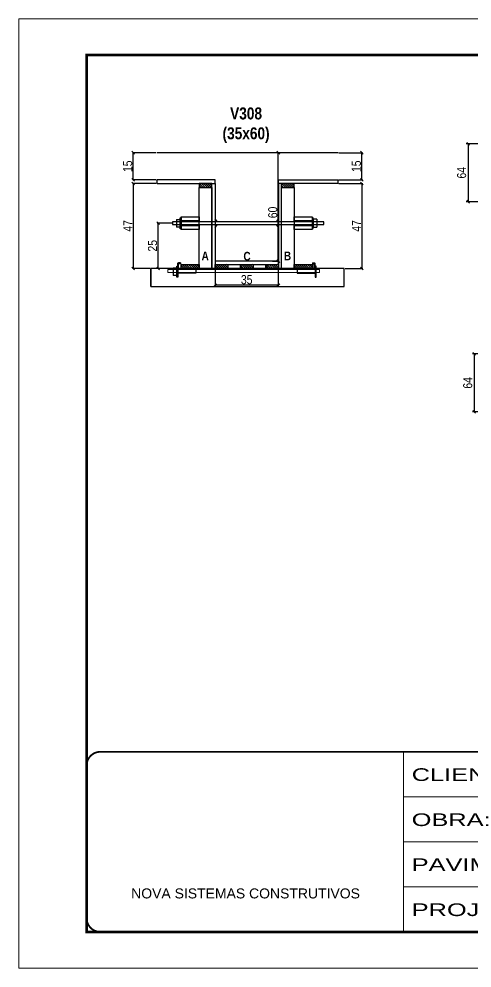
# Model space of a CAD drawing. Extents: x -3394 to 16474, y -5031 to 14397.
# Drawn here: x 9027 to 9529, y 9901 to 10951 of the extents above; entities that cross this region are included whole.
import ezdxf

# ---------------------------------------------------------------- set-up
doc = ezdxf.new("R2010")
doc.units = 0
doc.linetypes.add('CONTINUO', pattern=[0])
doc.linetypes.add('DASHED', pattern=[0.75, 0.5, -0.25])
doc.layers.get('0').update_dxf_attribs({"linetype": 'CONTINUOUS'})
doc.layers.get('Defpoints').update_dxf_attribs({"linetype": 'CONTINUOUS'})
for name, color, linetype in [('1HACHURA MADEIRAS', 1, 'CONTINUOUS'), ('barrote', 251, 'CONTINUOUS'), ('COTA', 241, 'CONTINUOUS'), ('detalhes', 4, 'CONTINUOUS'), ('NOMENCLATURA', 7, 'CONTINUOUS'), ('Painéis', 200, 'CONTINUOUS'), ('presilha', 1, 'CONTINUOUS'), ('SARR_2.2x10', 60, 'CONTINUOUS'), ('SARR_2.2x7', 40, 'CONTINUOUS'), ('SARR_3.5x7', 81, 'CONTINUOUS'), ('Tubo de PVC', 51, 'CONTINUOUS')]:
    doc.layers.add(name, color=color, linetype=linetype)
for name, color, linetype, lineweight in [('CONCRETO', 251, 'CONTINUOUS', 25), ('Folhas', 255, 'CONTINUOUS', 9), ('SARRAFO DE PRESSAO', 251, 'DASHED', 9), ('SCO-___-LAJ', 2, 'CONTINUOUS', 0)]:
    doc.layers.add(name, color=color, linetype=linetype, lineweight=lineweight)
doc.styles.add('ARIAL', font='arial.ttf')
doc.styles.add('COTA TECNICA', font='techl___.ttf', dxfattribs={"height": 10})
doc.styles.add('COTA TECNICA 2X', font='techl___.ttf', dxfattribs={"height": 10})
doc.styles.add('TECNICA', font='techb___.ttf', dxfattribs={"height": 10})
doc.styles.add('Tecnologia', font='')
doc.styles.get('Tecnologia').set_extended_font_data('Forgotten Futurist')
doc.dimstyles.new('PAINEL', dxfattribs={"dimtxt": 10, "dimasz": 3, "dimexe": 3, "dimexo": 3, "dimgap": 3, "dimtad": 1, "dimdec": 1, "dimzin": 12, "dimdsep": 46, "dimtxsty": 'COTA TECNICA', "dimblk1": 'OBLIQUE', "dimblk2": 'OBLIQUE', "dimsah": 1, "dimcen": 0.9, "dimclrd": 4, "dimclre": 4, "dimclrt": 240, "dimadec": 1, "dimazin": 3, "dimtfac": 1, "dimtdec": 1, "dimtmove": 0, "dimatfit": 3, "dimfxl": 1, "dimtolj": 1, "dimtzin": 12, "dimarcsym": 0})
doc.dimstyles.new('SECAO', dxfattribs={"dimscale": 0.333333, "dimtxt": 5, "dimasz": 9, "dimexe": 3, "dimexo": 3, "dimgap": 3, "dimtad": 1, "dimdec": 1, "dimlfac": 0.5, "dimzin": 12, "dimdsep": 46, "dimtxsty": 'COTA TECNICA 2X', "dimblk1": 'OBLIQUE', "dimblk2": 'OBLIQUE', "dimsah": 1, "dimcen": 0.9, "dimclrd": 4, "dimclre": 4, "dimclrt": 240, "dimadec": 1, "dimazin": 3, "dimtfac": 1, "dimtdec": 1, "dimtmove": 0, "dimatfit": 3, "dimfxl": 1, "dimtolj": 1, "dimtzin": 12, "dimarcsym": 0})

# ---------------------------------------------------------------- blocks, each defined once
blk = doc.blocks.new('9999999999')
at = {"color": 30, "linetype": 'CONTINUO'}
for p, q in [((98564.6, 34230.2), (98564.6, 34429.4)), ((98564.6, 34379.6), (99584, 34379.6)), ((98564.6, 34329.8), (99488, 34329.8)), ((98564.6, 34280), (99488, 34280))]:
    blk.add_line(p, q, dxfattribs=at)
at = {"color": 30, "linetype": 'CONTINUO', "const_width": 2}
blk.add_lwpolyline([(99584, 34230.2), (99584, 34414.4, 0.414214), (99569, 34429.4), (98229, 34429.4, 0.414214), (98214, 34414.4), (98214, 34245.2, 0.414214), (98229, 34230.2), (99584, 34230.2)], format="xyb", dxfattribs=at)
at = {"layer": 'Folhas'}
blk.add_lwpolyline([(98139, 34190.2), (99624, 34190.2), (99624, 35240.2), (98139, 35240.2)], close=True, dxfattribs=at)
at = {"layer": 'Folhas', "color": 30, "const_width": 3}
blk.add_lwpolyline([(98214, 34230.2), (99584, 34230.2), (99584, 35200.2), (98214, 35200.2)], close=True, dxfattribs=at)
at = {"color": 7, "linetype": 'Continuous', "ltscale": 5, "style": 'ARIAL'}
blk.add_text('NOVA SISTEMAS CONSTRUTIVOS', height=11.059, dxfattribs=at).set_placement((98263.2, 34267.2))
at = {"layer": 'Folhas', "color": 7, "style": 'Tecnologia', "width": 1.5}
for s, p in [('CLIENTE:', (98573.7, 34397.2)), ('OBRA:', (98573.7, 34347.3)), ('PAVIMENTO:', (98573.7, 34297.5)), ('PROJETO:', (98573.7, 34247.7))]:
    blk.add_text(s, height=14, dxfattribs=at).set_placement(p)
blk = doc.blocks.new('_Oblique')
at = {"color": 0, "linetype": 'ByBlock', "lineweight": -2}
blk.add_line((-0.5, -0.5), (0.5, 0.5), dxfattribs=at)
blk = doc.blocks.new('*D392')
at = {"layer": 'COTA', "color": 4, "lineweight": -2, "transparency": 16777216}
for p, q in [((9244.3, 10673.9), (9244.3, 10655.2)), ((9314.3, 10673.9), (9314.3, 10655.2)), ((9314.3, 10656.2), (9244.3, 10656.2))]:
    blk.add_line(p, q, dxfattribs=at)
at = {"layer": 'Defpoints', "color": 0, "transparency": 16777216}
for p in [(9244.3, 10674.9), (9314.3, 10674.9), (9244.3, 10656.2)]:
    blk.add_point(p, dxfattribs=at)
at = {"layer": 'COTA', "color": 4, "lineweight": -2, "transparency": 16777216, "xscale": 3, "yscale": 3, "zscale": 3, "rotation": 180}
blk.add_blockref('_Oblique', (9244.3, 10656.2), dxfattribs=at)
at = {"layer": 'COTA', "color": 4, "lineweight": -2, "transparency": 16777216, "xscale": 3, "yscale": 3, "zscale": 3}
blk.add_blockref('_Oblique', (9314.3, 10656.2), dxfattribs=at)
at = {"layer": 'COTA', "color": 240, "transparency": 16777216, "insert": (9279.3, 10662.4), "char_height": 10, "attachment_point": 5, "style": 'COTA TECNICA 2X'}
blk.add_mtext('\\A1;35', dxfattribs=at)
blk = doc.blocks.new('PRESILHA METÁLICA 1')
at = {"layer": 'presilha'}
for p, q in [((7.5, 10.6), (7.5, 19.9)), ((12, 21), (8.6, 21)), ((9, 11.6), (9, 18.9)), ((12, 19.5), (9.6, 19.5)), ((12, 21), (12, 19.5)), ((0, 13), (6, 13)), ((0, 13), (0, 0)), ((6, 0), (0, 0)), ((6, 15.5), (7.5, 15.5)), ((6, -2.5), (6, 15.5)), ((6, 13), (6, 0)), ((7.5, 15.5), (7.5, -2.5)), ((37.5, 4.1), (7.5, 4.1)), ((37.5, 11), (9.6, 11)), ((37.5, 11), (37.5, 4.1)), ((7.5, -2.5), (6, -2.5))]:
    blk.add_line(p, q, dxfattribs=at)
for centre, radius, start, end in [((8.6, 19.9), 1.14, 90, 180), ((9.6, 18.9), 0.57, 90, 180), ((9.6, 11.6), 0.57, 180, 270)]:
    blk.add_arc(centre, radius, start, end, dxfattribs=at)
blk = doc.blocks.new('PRESILHA METÁLICA 2')
at = {"layer": 'presilha'}
for p, q in [((-5.2, 23.5), (-5.2, 22)), ((-5.2, 23.5), (-1.9, 23.5)), ((-5.2, 22), (-2.8, 22)), ((-2.2, 14.1), (-2.2, 21.4)), ((0.8, 18), (-0.8, 18)), ((-0.8, 18), (-0.8, 0)), ((-0.8, 14.6), (-0.8, 22.4)), ((0.8, 0), (0.8, 18)), ((-30.8, 13.5), (-30.8, 6.6)), ((-30.8, 13.5), (-2.8, 13.5)), ((-30.8, 6.6), (-0.8, 6.6)), ((-0.8, 0), (0.8, 0))]:
    blk.add_line(p, q, dxfattribs=at)
for centre, radius, start, end in [((-2.8, 21.4), 0.57, 0, 90), ((-1.9, 22.4), 1.14, 0, 90), ((-2.8, 14.1), 0.57, 270, 0)]:
    blk.add_arc(centre, radius, start, end, dxfattribs=at)
blk = doc.blocks.new('*D393')
at = {"layer": 'COTA', "color": 4, "lineweight": -2, "transparency": 16777216}
for p, q in [((9179, 10768.9), (9152.7, 10768.9)), ((9153.7, 10768.9), (9153.7, 10674.9)), ((9172.3, 10674.9), (9152.7, 10674.9))]:
    blk.add_line(p, q, dxfattribs=at)
at = {"layer": 'Defpoints', "color": 0, "transparency": 16777216}
for p in [(9180, 10768.9), (9153.7, 10674.9), (9173.3, 10674.9)]:
    blk.add_point(p, dxfattribs=at)
at = {"layer": 'COTA', "color": 4, "lineweight": -2, "transparency": 16777216, "xscale": 3, "yscale": 3, "zscale": 3}
for p, rotation in [((9153.7, 10768.9), 90), ((9153.7, 10674.9), 270)]:
    blk.add_blockref('_Oblique', p, dxfattribs=dict(at, rotation=rotation))
at = {"layer": 'COTA', "color": 240, "transparency": 16777216, "insert": (9147.6, 10721.9), "char_height": 10, "attachment_point": 5, "rotation": 90, "style": 'COTA TECNICA 2X'}
blk.add_mtext('\\A1;47', dxfattribs=at)
blk = doc.blocks.new('*D394')
at = {"layer": 'COTA', "color": 4, "lineweight": -2, "transparency": 16777216}
for p, q in [((9314.3, 10682.9), (9314.3, 10802.9)), ((9307.9, 10682.9), (9315.3, 10682.9))]:
    blk.add_line(p, q, dxfattribs=at)
at = {"layer": 'Defpoints', "color": 0, "transparency": 16777216}
for p in [(9314.3, 10802.9), (9314.3, 10802.9), (9306.9, 10682.9)]:
    blk.add_point(p, dxfattribs=at)
at = {"layer": 'COTA', "color": 4, "lineweight": -2, "transparency": 16777216, "xscale": 3, "yscale": 3, "zscale": 3}
for p, rotation in [((9314.3, 10802.9), 90), ((9314.3, 10682.9), 270)]:
    blk.add_blockref('_Oblique', p, dxfattribs=dict(at, rotation=rotation))
at = {"layer": 'COTA', "color": 240, "transparency": 16777216, "insert": (9308.2, 10736.8), "char_height": 10, "attachment_point": 5, "rotation": 90, "style": 'COTA TECNICA 2X'}
blk.add_mtext('\\A1;60', dxfattribs=at)
blk = doc.blocks.new('*D395')
at = {"layer": 'COTA', "color": 4, "lineweight": -2, "transparency": 16777216}
for p, q in [((9179, 10802.9), (9152.7, 10802.9)), ((9153.7, 10772.9), (9153.7, 10802.9)), ((9179, 10772.9), (9152.7, 10772.9))]:
    blk.add_line(p, q, dxfattribs=at)
at = {"layer": 'Defpoints', "color": 0, "transparency": 16777216}
for p in [(9153.7, 10802.9), (9180, 10802.9), (9180, 10772.9)]:
    blk.add_point(p, dxfattribs=at)
at = {"layer": 'COTA', "color": 4, "lineweight": -2, "transparency": 16777216, "xscale": 3, "yscale": 3, "zscale": 3}
for p, rotation in [((9153.7, 10802.9), 90), ((9153.7, 10772.9), 270)]:
    blk.add_blockref('_Oblique', p, dxfattribs=dict(at, rotation=rotation))
at = {"layer": 'COTA', "color": 240, "transparency": 16777216, "insert": (9147.6, 10787.9), "char_height": 10, "attachment_point": 5, "rotation": 90, "style": 'COTA TECNICA 2X'}
blk.add_mtext('\\A1;15', dxfattribs=at)
blk = doc.blocks.new('*D396')
at = {"layer": 'COTA', "color": 4, "lineweight": -2, "transparency": 16777216}
for p, q in [((9381.4, 10768.9), (9407.8, 10768.9)), ((9406.8, 10768.9), (9406.8, 10674.9)), ((9388.2, 10674.9), (9407.8, 10674.9))]:
    blk.add_line(p, q, dxfattribs=at)
at = {"layer": 'Defpoints', "color": 0, "transparency": 16777216}
for p in [(9380.4, 10768.9), (9387.2, 10674.9), (9406.8, 10674.9)]:
    blk.add_point(p, dxfattribs=at)
at = {"layer": 'COTA', "color": 4, "lineweight": -2, "transparency": 16777216, "xscale": 3, "yscale": 3, "zscale": 3}
for p, rotation in [((9406.8, 10768.9), 90), ((9406.8, 10674.9), 270)]:
    blk.add_blockref('_Oblique', p, dxfattribs=dict(at, rotation=rotation))
at = {"layer": 'COTA', "color": 240, "transparency": 16777216, "insert": (9400.7, 10721.9), "char_height": 10, "attachment_point": 5, "rotation": 90, "style": 'COTA TECNICA 2X'}
blk.add_mtext('\\A1;47', dxfattribs=at)
blk = doc.blocks.new('*D397')
at = {"layer": 'COTA', "color": 4, "lineweight": -2, "transparency": 16777216}
for p, q in [((9381.4, 10802.9), (9407.8, 10802.9)), ((9406.8, 10772.9), (9406.8, 10802.9)), ((9381.4, 10772.9), (9407.8, 10772.9))]:
    blk.add_line(p, q, dxfattribs=at)
at = {"layer": 'Defpoints', "color": 0, "transparency": 16777216}
for p in [(9380.4, 10802.9), (9406.8, 10802.9), (9380.4, 10772.9)]:
    blk.add_point(p, dxfattribs=at)
at = {"layer": 'COTA', "color": 4, "lineweight": -2, "transparency": 16777216, "xscale": 3, "yscale": 3, "zscale": 3}
for p, rotation in [((9406.8, 10802.9), 90), ((9406.8, 10772.9), 270)]:
    blk.add_blockref('_Oblique', p, dxfattribs=dict(at, rotation=rotation))
at = {"layer": 'COTA', "color": 240, "transparency": 16777216, "insert": (9400.7, 10787.9), "char_height": 10, "attachment_point": 5, "rotation": 90, "style": 'COTA TECNICA 2X'}
blk.add_mtext('\\A1;15', dxfattribs=at)
blk = doc.blocks.new('*D391')
at = {"layer": 'COTA', "color": 4, "linetype": 'Continuous', "lineweight": -2, "transparency": 16777216}
for p, q in [((9578.7, 10812.7), (9522.3, 10812.7)), ((9524.3, 10812.7), (9524.3, 10748.7)), ((9578.7, 10748.7), (9522.3, 10748.7))]:
    blk.add_line(p, q, dxfattribs=at)
at = {"layer": 'Defpoints', "color": 0, "linetype": 'Continuous', "transparency": 16777216}
for p in [(9580.7, 10812.7), (9524.3, 10748.7), (9580.7, 10748.7)]:
    blk.add_point(p, dxfattribs=at)
at = {"layer": 'COTA', "color": 4, "linetype": 'Continuous', "lineweight": -2, "transparency": 16777216, "xscale": 3, "yscale": 3, "zscale": 3}
for p, rotation in [((9524.3, 10812.7), 90), ((9524.3, 10748.7), 270)]:
    blk.add_blockref('_Oblique', p, dxfattribs=dict(at, rotation=rotation))
at = {"layer": 'COTA', "color": 240, "linetype": 'Continuous', "transparency": 16777216, "insert": (9517.2, 10780.7), "char_height": 10, "attachment_point": 5, "rotation": 90, "style": 'COTA TECNICA'}
blk.add_mtext('\\A1;64', dxfattribs=at)
blk = doc.blocks.new('*D409')
at = {"layer": 'COTA', "color": 4, "linetype": 'Continuous', "lineweight": -2, "transparency": 16777216}
for p, q in [((9578.7, 10580.2), (9529.1, 10580.2)), ((9531.1, 10580.2), (9531.1, 10516.2)), ((9578.7, 10516.2), (9529.1, 10516.2))]:
    blk.add_line(p, q, dxfattribs=at)
at = {"layer": 'Defpoints', "color": 0, "linetype": 'Continuous', "transparency": 16777216}
for p in [(9580.7, 10580.2), (9531.1, 10516.2), (9580.7, 10516.2)]:
    blk.add_point(p, dxfattribs=at)
at = {"layer": 'COTA', "color": 4, "linetype": 'Continuous', "lineweight": -2, "transparency": 16777216, "xscale": 3, "yscale": 3, "zscale": 3}
for p, rotation in [((9531.1, 10580.2), 90), ((9531.1, 10516.2), 270)]:
    blk.add_blockref('_Oblique', p, dxfattribs=dict(at, rotation=rotation))
at = {"layer": 'COTA', "color": 240, "linetype": 'Continuous', "transparency": 16777216, "insert": (9524, 10548.2), "char_height": 10, "attachment_point": 5, "rotation": 90, "style": 'COTA TECNICA'}
blk.add_mtext('\\A1;64', dxfattribs=at)
blk = doc.blocks.new('*D987')
at = {"layer": 'COTA', "color": 4, "lineweight": -2, "transparency": 16777216}
for p, q in [((9196.3, 10724.9), (9180.2, 10724.9)), ((9181.2, 10674.9), (9181.2, 10724.9)), ((9205.7, 10674.9), (9180.2, 10674.9))]:
    blk.add_line(p, q, dxfattribs=at)
at = {"layer": 'Defpoints', "color": 0, "transparency": 16777216}
for p in [(9181.2, 10724.9), (9197.3, 10724.9), (9206.7, 10674.9)]:
    blk.add_point(p, dxfattribs=at)
at = {"layer": 'COTA', "color": 4, "lineweight": -2, "transparency": 16777216, "xscale": 3, "yscale": 3, "zscale": 3}
for p, rotation in [((9181.2, 10724.9), 90), ((9181.2, 10674.9), 270)]:
    blk.add_blockref('_Oblique', p, dxfattribs=dict(at, rotation=rotation))
at = {"layer": 'COTA', "color": 240, "transparency": 16777216, "insert": (9175.1, 10699.9), "char_height": 10, "attachment_point": 5, "rotation": 90, "style": 'COTA TECNICA 2X'}
blk.add_mtext('\\A1;25', dxfattribs=at)

msp = doc.modelspace()

# ---------------------------------------------------------------- hatches: boundary and pattern name
at = {"layer": 'SARR_2.2x10'}
h = msp.add_hatch(dxfattribs=at)
h.set_pattern_fill('ANSI31', color=256, scale=0.5, angle=90)
h.set_pattern_definition([(135, (42304.5662, -112837.2985), (-1.122532015, -1.122532015), [])])
h.paths.add_polyline_path([(9206.74, 10679.27), (9206.74, 10674.87), (9226.74, 10674.87), (9226.74, 10679.27)])
h = msp.add_hatch(dxfattribs=at)
h.set_pattern_fill('ANSI31', color=256, scale=0.5, angle=90)
h.set_pattern_definition([(135, (42449.7662, -112837.2985), (-1.122532015, -1.122532015), [])])
h.paths.add_polyline_path([(9331.94, 10679.27), (9331.94, 10674.87), (9351.94, 10674.87), (9351.94, 10679.27)])
at = {"layer": 'SARR_2.2x7'}
h = msp.add_hatch(dxfattribs=at)
h.set_pattern_fill('ANSI31', color=256, scale=0.5, angle=90)
h.set_pattern_definition([(135, (42249.3662, -112747.6985), (-1.122532015, -1.122532015), [])])
h.paths.add_polyline_path([(9226.74, 10768.87), (9226.74, 10764.47), (9240.74, 10764.47), (9240.74, 10768.87)])
h = msp.add_hatch(dxfattribs=at)
h.set_pattern_fill('ANSI31', color=256, scale=0.5, angle=90)
h.set_pattern_definition([(135, (42340.5662, -112747.6985), (-1.122532015, -1.122532015), [])])
h.paths.add_polyline_path([(9317.94, 10768.87), (9317.94, 10764.47), (9331.94, 10764.47), (9331.94, 10768.87)])
h = msp.add_hatch(dxfattribs=at)
h.set_pattern_fill('ANSI31', color=256, scale=0.5, angle=90)
h.set_pattern_definition([(135, (42432.1662, -112837.2985), (-1.122532015, -1.122532015), [])])
h.paths.add_polyline_path([(9244.34, 10679.27), (9244.34, 10674.87), (9258.34, 10674.87), (9258.34, 10679.27)])
h = msp.add_hatch(dxfattribs=at)
h.set_pattern_fill('ANSI31', color=256, scale=0.5, angle=90)
h.set_pattern_definition([(135, (42460.1662, -112837.2985), (-1.122532015, -1.122532015), [])])
h.paths.add_polyline_path([(9272.34, 10679.27), (9272.34, 10674.87), (9286.34, 10674.87), (9286.34, 10679.27)])
h = msp.add_hatch(dxfattribs=at)
h.set_pattern_fill('ANSI31', color=256, scale=0.5, angle=90)
h.set_pattern_definition([(135, (42488.1662, -112837.2985), (-1.122532015, -1.122532015), [])])
h.paths.add_polyline_path([(9300.34, 10679.27), (9300.34, 10674.87), (9314.34, 10674.87), (9314.34, 10679.27)])

# ---------------------------------------------------------------- linework, layer by layer
at = {"layer": '1HACHURA MADEIRAS', "elevation": 0}
for points in [[(9206.74, 10731.78), (9226.74, 10731.78), (9226.74, 10727.38), (9206.74, 10727.38)], [(9331.94, 10731.78), (9351.94, 10731.78), (9351.94, 10727.38), (9331.94, 10727.38)], [(9206.74, 10722.18), (9226.74, 10722.18), (9226.74, 10717.78), (9206.74, 10717.78)], [(9331.94, 10722.18), (9351.94, 10722.18), (9351.94, 10717.78), (9331.94, 10717.78)]]:
    msp.add_lwpolyline(points, close=True, dxfattribs=at)
at = {"layer": 'barrote', "elevation": 0}
msp.add_lwpolyline([(9173.29, 10654.87), (9387.2, 10654.87), (9387.2, 10674.87), (9173.29, 10674.87)], close=True, dxfattribs=at)
at = {"layer": 'CONCRETO', "linetype": 'Continuous'}
msp.add_line((9380.45, 10802.87), (9180.04, 10802.87), dxfattribs=at)
at = {"layer": 'detalhes', "color": 250}
msp.add_line((9173.29, 10654.87), (9173.29, 10674.87), dxfattribs=at)
at = {"layer": 'Painéis', "linetype": 'Continuous'}
for p, q in [((9180.04, 10768.87), (9180.04, 10772.87)), ((9380.45, 10768.87), (9380.45, 10772.87))]:
    msp.add_line(p, q, dxfattribs=at)
at = {"layer": 'Painéis', "linetype": 'Continuous', "elevation": 0}
for points in [[(9180.04, 10768.87), (9244.34, 10768.87), (9244.34, 10772.87), (9180.04, 10772.87)], [(9380.45, 10768.87), (9314.34, 10768.87), (9314.34, 10772.87), (9380.45, 10772.87)]]:
    msp.add_lwpolyline(points, dxfattribs=at)
for points in [[(9240.74, 10674.87), (9240.74, 10768.87), (9244.34, 10768.87), (9244.34, 10674.87)], [(9317.94, 10674.87), (9317.94, 10768.87), (9314.34, 10768.87), (9314.34, 10674.87)], [(9314.34, 10682.87), (9244.34, 10682.87), (9244.34, 10679.27), (9314.34, 10679.27)]]:
    msp.add_lwpolyline(points, close=True, dxfattribs=at)
at = {"layer": 'presilha'}
for p, q in [((9201.74, 10729.11, 0), (9205.74, 10729.11, 0)), ((9201.74, 10729.11, 0), (9201.74, 10720.45, 0)), ((9205.74, 10730.78, 0), (9206.74, 10730.78, 0)), ((9205.74, 10718.78, 0), (9205.74, 10730.78, 0)), ((9205.74, 10729.11, 0), (9205.74, 10720.45, 0)), ((9206.74, 10730.78, 0), (9206.74, 10718.78, 0)), ((9352.94, 10730.97), (9351.94, 10730.97)), ((9351.94, 10730.97), (9351.94, 10718.97)), ((9352.94, 10718.97), (9352.94, 10730.97)), ((9356.94, 10729.3), (9352.94, 10729.3)), ((9352.94, 10729.3), (9352.94, 10720.64)), ((9352.94, 10720.64), (9356.94, 10720.64)), ((9356.94, 10729.3), (9356.94, 10720.64)), ((9205.74, 10720.45, 0), (9201.74, 10720.45, 0)), ((9206.74, 10718.78, 0), (9205.74, 10718.78, 0)), ((9351.94, 10718.97), (9352.94, 10718.97))]:
    msp.add_line(p, q, dxfattribs=at)
at = {"layer": 'presilha', "elevation": 0}
msp.add_lwpolyline([(9364.72, 10726.37), (9197.26, 10726.37), (9197.26, 10723.37), (9364.72, 10723.37)], close=True, dxfattribs=at)
at = {"layer": 'SARR_2.2x10', "elevation": 0}
for points in [[(9206.74, 10679.27), (9226.74, 10679.27), (9226.74, 10674.87), (9206.74, 10674.87)], [(9331.94, 10679.27), (9351.94, 10679.27), (9351.94, 10674.87), (9331.94, 10674.87)]]:
    msp.add_lwpolyline(points, close=True, dxfattribs=at)
at = {"layer": 'SARR_2.2x7', "elevation": 0}
for points in [[(9240.74, 10768.87), (9226.74, 10768.87), (9226.74, 10764.47), (9240.74, 10764.47)], [(9331.94, 10768.87), (9317.94, 10768.87), (9317.94, 10764.47), (9331.94, 10764.47)], [(9244.34, 10679.27), (9258.34, 10679.27), (9258.34, 10674.87), (9244.34, 10674.87)], [(9272.34, 10679.27), (9286.34, 10679.27), (9286.34, 10674.87), (9272.34, 10674.87)], [(9300.34, 10679.27), (9314.34, 10679.27), (9314.34, 10674.87), (9300.34, 10674.87)]]:
    msp.add_lwpolyline(points, close=True, dxfattribs=at)
at = {"layer": 'SARR_3.5x7', "elevation": 0}
for points in [[(9226.74, 10764.47), (9240.74, 10764.47), (9240.74, 10674.87), (9226.74, 10674.87)], [(9317.94, 10764.47), (9331.94, 10764.47), (9331.94, 10674.87), (9317.94, 10674.87)]]:
    msp.add_lwpolyline(points, close=True, dxfattribs=at)
at = {"layer": 'SCO-___-LAJ', "color": 1, "elevation": 0}
msp.add_lwpolyline([(9191.89, 10673.54), (9360.06, 10673.54), (9360.06, 10670.34), (9191.89, 10670.34)], close=True, dxfattribs=at)
at = {"layer": 'Tubo de PVC', "elevation": 0}
msp.add_lwpolyline([(9244.34, 10729.61), (9244.34, 10720.13), (9247.14, 10723.28), (9311.54, 10723.28), (9314.34, 10720.13), (9314.34, 10729.61), (9311.54, 10726.46), (9247.14, 10726.46)], close=True, dxfattribs=at)

# ---------------------------------------------------------------- block references
at = {"layer": 'presilha', "xscale": 0.6666666666666666, "yscale": 0.6666666666666666, "zscale": 0.6666666666666666}
for name, p in [('PRESILHA METÁLICA 1', (9197.88, 10666.9)), ('PRESILHA METÁLICA 2', (9355.62, 10665.24))]:
    msp.add_blockref(name, p, dxfattribs=at)
at = {"layer": 'SARRAFO DE PRESSAO', "color": 6, "linetype": 'ByBlock'}
msp.add_blockref('9999999999', (-89111.77, -24289.38), dxfattribs=at)

# ---------------------------------------------------------------- texts
at = {"layer": 'detalhes', "style": 'TECNICA'}
for s, p in [('A', (9229.36, 10683.89)), ('C', (9275.66, 10683.58)), ('B', (9320.5, 10683.89))]:
    msp.add_text(s, height=9.6, dxfattribs=at).set_placement(p)
at = {"layer": 'NOMENCLATURA', "insert": (9278.59, 10852.94), "char_height": 13.2, "attachment_point": 2, "style": 'TECNICA'}
msp.add_mtext_dynamic_manual_height_columns('V308\\P(35x60)', width=13.2, gutter_width=1, heights=[0], dxfattribs=at)

# ---------------------------------------------------------------- dimensions: what is measured, and where the dimension line sits
at = {"layer": 'COTA', "linetype": 'Continuous'}
for base, p1, p2, picture, middle in [((9524.3, 10748.68), (9580.67, 10812.68), (9580.67, 10748.68), '*D391', (9517.19, 10780.68)), ((9531.07, 10516.22), (9580.67, 10580.22), (9580.67, 10516.22), '*D409', (9523.96, 10548.22))]:
    dim = msp.add_linear_dim(base=base, p1=p1, p2=p2, angle=90, dimstyle='PAINEL', override={"dimexe": 2, "dimexo": 2, "dimgap": 2, "dimadec": 8, "dimtix": 1, "dimatfit": 2, "dimldrblk": 'Oblique'}, dxfattribs=at)
    dim.commit()
    dim.dimension.update_dxf_attribs({"geometry": picture, "text_midpoint": middle})
at = {"layer": 'COTA'}
for base, p1, p2, angle, picture, middle in [((9153.69, 10802.87), (9180.04, 10772.87), (9180.04, 10802.87), 90, '*D395', (9153.69, 10787.87)), ((9314.34, 10802.87), (9306.93, 10682.87), (9314.34, 10802.87), 90, '*D394', (9314.34, 10736.76)), ((9406.8, 10802.87), (9380.45, 10772.87), (9380.45, 10802.87), 90, '*D397', (9406.8, 10787.87)), ((9244.34, 10656.2, 0), (9314.34, 10674.87), (9244.34, 10674.87), 180, '*D392', (9279.34, 10656.2, 0))]:
    dim = msp.add_linear_dim(base=base, p1=p1, p2=p2, angle=angle, dimstyle='SECAO', dxfattribs=at)
    dim.commit()
    dim.dimension.update_dxf_attribs({"geometry": picture, "text_midpoint": middle, "dimtype": 160})
for base, p1, p2, picture, middle in [((9153.69, 10674.87), (9180.04, 10768.87), (9173.29, 10674.87), '*D393', (9147.62, 10721.87)), ((9406.8, 10674.87), (9380.45, 10768.87), (9387.2, 10674.87), '*D396', (9400.73, 10721.87)), ((9181.21, 10724.87), (9206.74, 10674.87), (9197.26, 10724.87), '*D987', (9175.1, 10699.87))]:
    dim = msp.add_linear_dim(base=base, p1=p1, p2=p2, angle=90, dimstyle='SECAO', dxfattribs=at)
    dim.commit()
    dim.dimension.update_dxf_attribs({"geometry": picture, "text_midpoint": middle})

doc.saveas('drawing.dxf')
